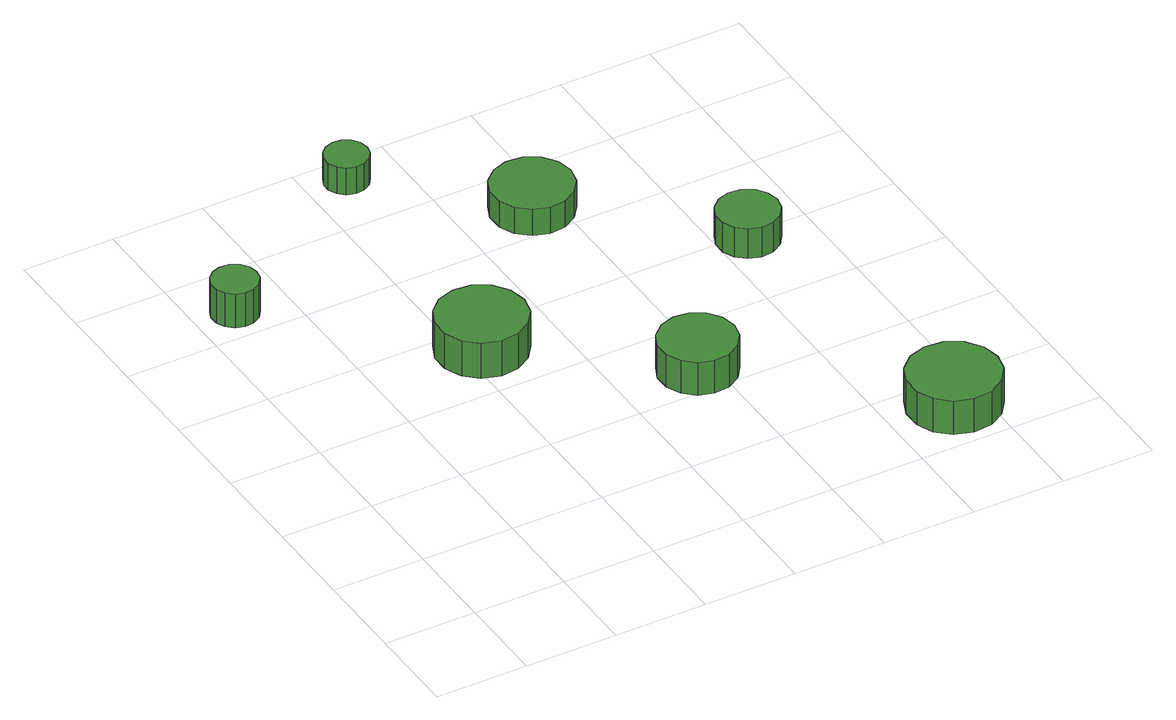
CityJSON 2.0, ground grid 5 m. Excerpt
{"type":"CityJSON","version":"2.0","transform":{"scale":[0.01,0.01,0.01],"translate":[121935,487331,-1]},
"CityObjects":{
"tree1":{"type":"SolitaryVegetationObject","attributes":{"function":"something"},"geometry":[{"type":"MultiSurface","lod":"1","boundaries":[[[0,1,2,3,4,5,6,7,8,9,10,11,12,13,14]],[[15,16,17,18,19,20,21,22,23,24,25,26,27,28,29]],[[0,29,28,1]],[[1,28,27,2]],[[2,27,26,3]],[[3,26,25,4]],[[4,25,24,5]],[[5,24,23,6]],[[6,23,22,7]],[[7,22,21,8]],[[8,21,20,9]],[[9,20,19,10]],[[10,19,18,11]],[[11,18,17,12]],[[12,17,16,13]],[[13,16,15,14]],[[14,15,29,0]]]}]},
"tree2":{"type":"SolitaryVegetationObject","attributes":{"function":"something"},"geometry":[{"type":"MultiSurface","lod":"1","boundaries":[[[30,31,32,33,34,35,36,37,38,39,40,41,42,43,44]],[[45,46,47,48,49,50,51,52,53,54,55,56,57,58,59]],[[30,59,58,31]],[[31,58,57,32]],[[32,57,56,33]],[[33,56,55,34]],[[34,55,54,35]],[[35,54,53,36]],[[36,53,52,37]],[[37,52,51,38]],[[38,51,50,39]],[[39,50,49,40]],[[40,49,48,41]],[[41,48,47,42]],[[42,47,46,43]],[[43,46,45,44]],[[44,45,59,30]]]}]},
"tree3":{"type":"SolitaryVegetationObject","attributes":{"function":"something"},"geometry":[{"type":"MultiSurface","lod":"1","boundaries":[[[60,61,62,63,64,65,66,67,68,69,70,71,72,73,74]],[[75,76,77,78,79,80,81,82,83,84,85,86,87,88,89]],[[60,89,88,61]],[[61,88,87,62]],[[62,87,86,63]],[[63,86,85,64]],[[64,85,84,65]],[[65,84,83,66]],[[66,83,82,67]],[[67,82,81,68]],[[68,81,80,69]],[[69,80,79,70]],[[70,79,78,71]],[[71,78,77,72]],[[72,77,76,73]],[[73,76,75,74]],[[74,75,89,60]]]}]},
"tree4":{"type":"SolitaryVegetationObject","attributes":{"function":"something"},"geometry":[{"type":"MultiSurface","lod":"1","boundaries":[[[90,91,92,93,94,95,96,97,98,99,100,101,102,103,104]],[[105,106,107,108,109,110,111,112,113,114,115,116,117,118,119]],[[90,119,118,91]],[[91,118,117,92]],[[92,117,116,93]],[[93,116,115,94]],[[94,115,114,95]],[[95,114,113,96]],[[96,113,112,97]],[[97,112,111,98]],[[98,111,110,99]],[[99,110,109,100]],[[100,109,108,101]],[[101,108,107,102]],[[102,107,106,103]],[[103,106,105,104]],[[104,105,119,90]]]}]},
"tree5":{"type":"SolitaryVegetationObject","attributes":{"function":"something"},"geometry":[{"type":"MultiSurface","lod":"1","boundaries":[[[120,121,122,123,124,125,126,127,128,129,130,131,132,133,134]],[[135,136,137,138,139,140,141,142,143,144,145,146,147,148,149]],[[120,149,148,121]],[[121,148,147,122]],[[122,147,146,123]],[[123,146,145,124]],[[124,145,144,125]],[[125,144,143,126]],[[126,143,142,127]],[[127,142,141,128]],[[128,141,140,129]],[[129,140,139,130]],[[130,139,138,131]],[[131,138,137,132]],[[132,137,136,133]],[[133,136,135,134]],[[134,135,149,120]]]}]},
"tree6":{"type":"SolitaryVegetationObject","attributes":{"function":"something"},"geometry":[{"type":"MultiSurface","lod":"1","boundaries":[[[150,151,152,153,154,155,156,157,158,159,160,161,162,163,164]],[[165,166,167,168,169,170,171,172,173,174,175,176,177,178,179]],[[150,179,178,151]],[[151,178,177,152]],[[152,177,176,153]],[[153,176,175,154]],[[154,175,174,155]],[[155,174,173,156]],[[156,173,172,157]],[[157,172,171,158]],[[158,171,170,159]],[[159,170,169,160]],[[160,169,168,161]],[[161,168,167,162]],[[162,167,166,163]],[[163,166,165,164]],[[164,165,179,150]]]}]},
"tree7":{"type":"SolitaryVegetationObject","attributes":{"function":"something"},"geometry":[{"type":"MultiSurface","lod":"1","boundaries":[[[180,181,182,183,184,185,186,187,188,189,190,191,192,193,194]],[[195,196,197,198,199,200,201,202,203,204,205,206,207,208,209]],[[180,209,208,181]],[[181,208,207,182]],[[182,207,206,183]],[[183,206,205,184]],[[184,205,204,185]],[[185,204,203,186]],[[186,203,202,187]],[[187,202,201,188]],[[188,201,200,189]],[[189,200,199,190]],[[190,199,198,191]],[[191,198,197,192]],[[192,197,196,193]],[[193,196,195,194]],[[194,195,209,180]]]}]}
},
"vertices":[
[336,2689,268],[326,2739,268],[296,2781,268],[251,2806,268],[200,2812,268],[152,2796,268],[114,2762,268],[93,2715,268],[93,2663,268],[114,2617,268],[152,2582,268],[200,2567,268],[251,2572,268],[296,2598,268],[326,2639,268],[326,2639,66],[296,2598,66],[251,2572,66],[200,2567,66],[152,2582,66],[114,2617,66],[93,2663,66],[93,2715,66],[114,2762,66],[152,2796,66],[200,2812,66],[251,2806,66],[296,2781,66],[326,2739,66],[336,2689,66],
[1338,1838,277],[1318,1935,277],[1259,2015,277],[1173,2064,277],[1075,2075,277],[980,2044,277],[907,1978,277],[866,1887,277],[866,1788,277],[907,1697,277],[980,1631,277],[1075,1600,277],[1173,1611,277],[1259,1660,277],[1318,1741,277],[1318,1741,66],[1259,1660,66],[1173,1611,66],[1075,1600,66],[980,1631,66],[907,1697,66],[866,1788,66],[866,1887,66],[907,1978,66],[980,2044,66],[1075,2075,66],[1173,2064,66],[1259,2015,66],[1318,1935,66],[1338,1838,66],
[1328,3339,234],[1318,3386,234],[1289,3425,234],[1248,3449,234],[1200,3454,234],[1154,3439,234],[1118,3407,234],[1098,3363,234],[1098,3315,234],[1118,3271,234],[1154,3238,234],[1200,3224,234],[1248,3229,234],[1289,3253,234],[1318,3292,234],[1318,3292,73],[1289,3253,73],[1248,3229,73],[1200,3224,73],[1154,3238,73],[1118,3271,73],[1098,3315,73],[1098,3363,73],[1118,3407,73],[1154,3439,73],[1200,3454,73],[1248,3449,73],[1289,3425,73],[1318,3386,73],[1328,3339,73],
[2124,1164,263],[2106,1248,263],[2056,1316,263],[1982,1359,263],[1898,1368,263],[1817,1342,263],[1754,1285,263],[1719,1207,263],[1719,1122,263],[1754,1044,263],[1817,987,263],[1898,961,263],[1982,970,263],[2056,1012,263],[2106,1081,263],[2106,1081,66],[2056,1012,66],[1982,970,66],[1898,961,66],[1817,987,66],[1754,1044,66],[1719,1122,66],[1719,1207,66],[1754,1285,66],[1817,1342,66],[1898,1368,66],[1982,1359,66],[2056,1316,66],[2106,1248,66],[2124,1164,66],
[2091,2689,230],[2072,2777,230],[2019,2849,230],[1942,2894,230],[1852,2904,230],[1767,2876,230],[1700,2816,230],[1664,2734,230],[1664,2644,230],[1700,2562,230],[1767,2502,230],[1852,2475,230],[1942,2484,230],[2019,2529,230],[2072,2601,230],[2072,2601,73],[2019,2529,73],[1942,2484,73],[1852,2475,73],[1767,2502,73],[1700,2562,73],[1664,2644,73],[1664,2734,73],[1700,2816,73],[1767,2876,73],[1852,2904,73],[1942,2894,73],[2019,2849,73],[2072,2777,73],[2091,2689,73],
[3097,301,268],[3076,401,268],[3017,483,268],[2929,534,268],[2828,544,268],[2731,513,268],[2656,445,268],[2615,352,268],[2615,251,268],[2656,158,268],[2731,90,268],[2828,59,268],[2929,69,268],[3017,120,268],[3076,202,268],[3076,202,67],[3017,120,67],[2929,69,67],[2828,59,67],[2731,90,67],[2656,158,67],[2615,251,67],[2615,352,67],[2656,445,67],[2731,513,67],[2828,544,67],[2929,534,67],[3017,483,67],[3076,401,67],[3097,301,67],
[2824,1961,250],[2810,2027,250],[2770,2082,250],[2711,2116,250],[2643,2123,250],[2578,2102,250],[2528,2057,250],[2500,1995,250],[2500,1927,250],[2528,1864,250],[2578,1819,250],[2643,1798,250],[2711,1805,250],[2770,1839,250],[2810,1894,250],[2810,1894,73],[2770,1839,73],[2711,1805,73],[2643,1798,73],[2578,1819,73],[2528,1864,73],[2500,1927,73],[2500,1995,73],[2528,2057,73],[2578,2102,73],[2643,2123,73],[2711,2116,73],[2770,2082,73],[2810,2027,73],[2824,1961,73]
]}
